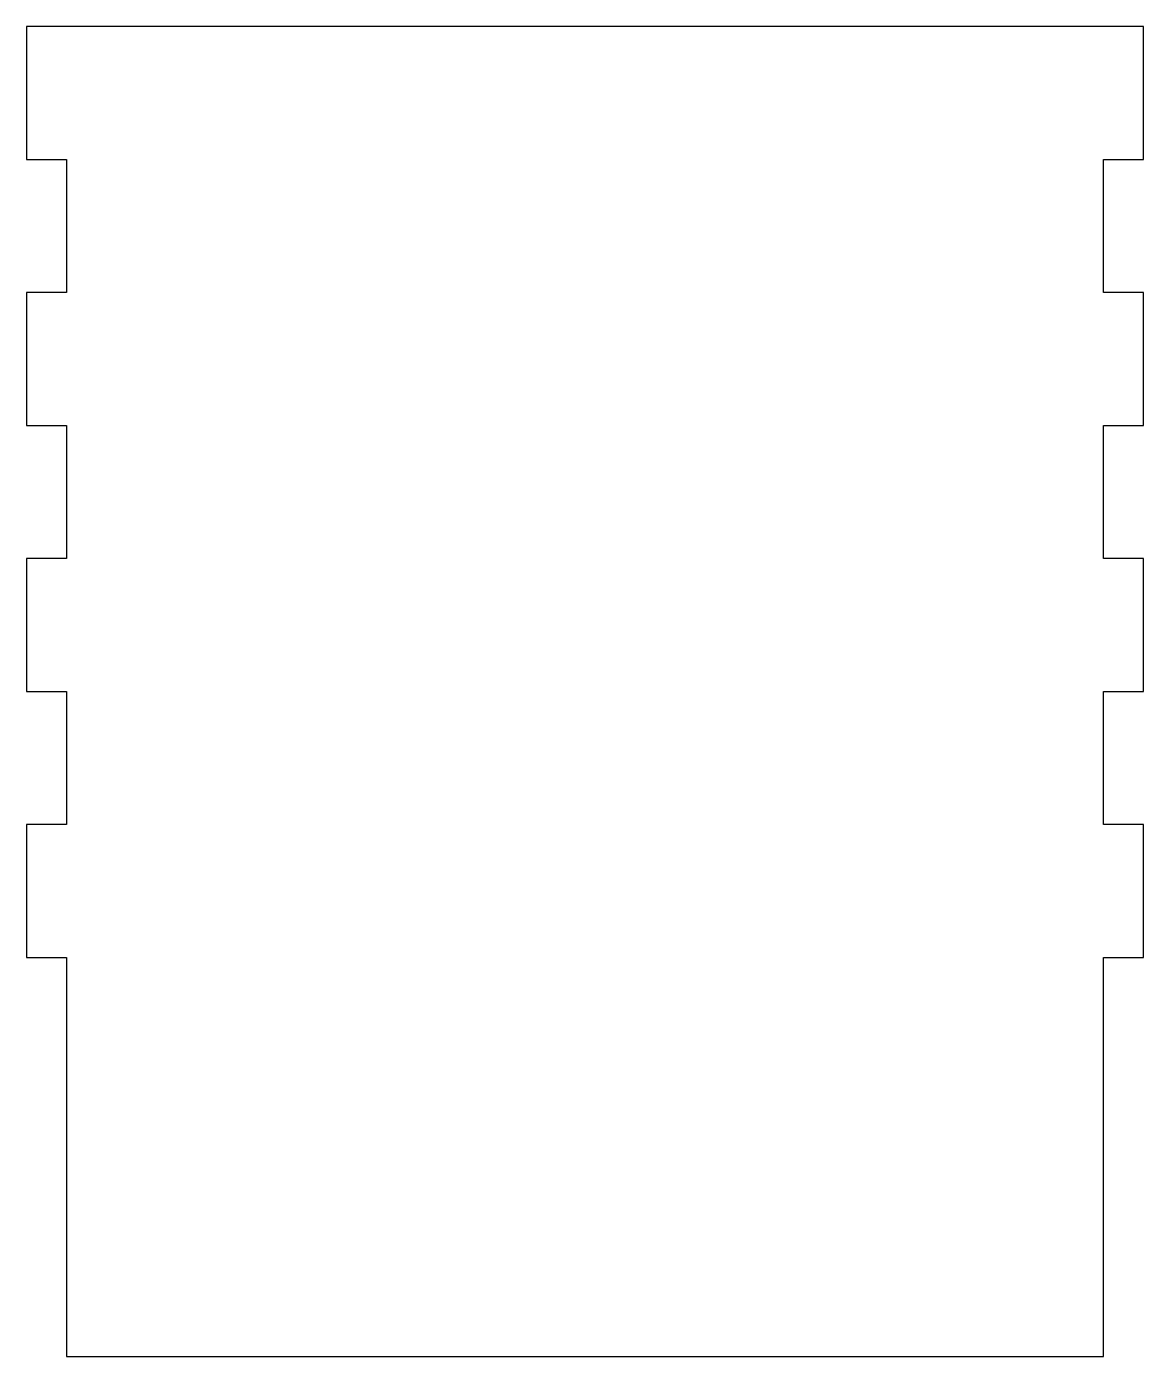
# Model space of a CAD drawing. Header units: millimetres. Extents: x 3 to 87, y -50 to 50.
import ezdxf

# ---------------------------------------------------------------- set-up
doc = ezdxf.new("R2010")
doc.units = ezdxf.units.MM
doc.layers.get('0').update_dxf_attribs({"linetype": 'CONTINUOUS'})

msp = doc.modelspace()

# ---------------------------------------------------------------- linework, layer by layer
msp.add_lwpolyline([(84, -10), (84, 0), (87, 0), (87, 10), (84, 10), (84, 20), (87, 20), (87, 30), (84, 30), (84, 40), (87, 40), (87, 50), (3, 50), (3, 40), (6, 40), (6, 30), (3, 30), (3, 20), (6, 20), (6, 10), (3, 10), (3, 0), (6, 0), (6, -10), (3, -10), (3, -20), (6, -20), (6, -50), (84, -50), (84, -20), (87, -20), (87, -10)], close=True)

doc.saveas('drawing.dxf')
